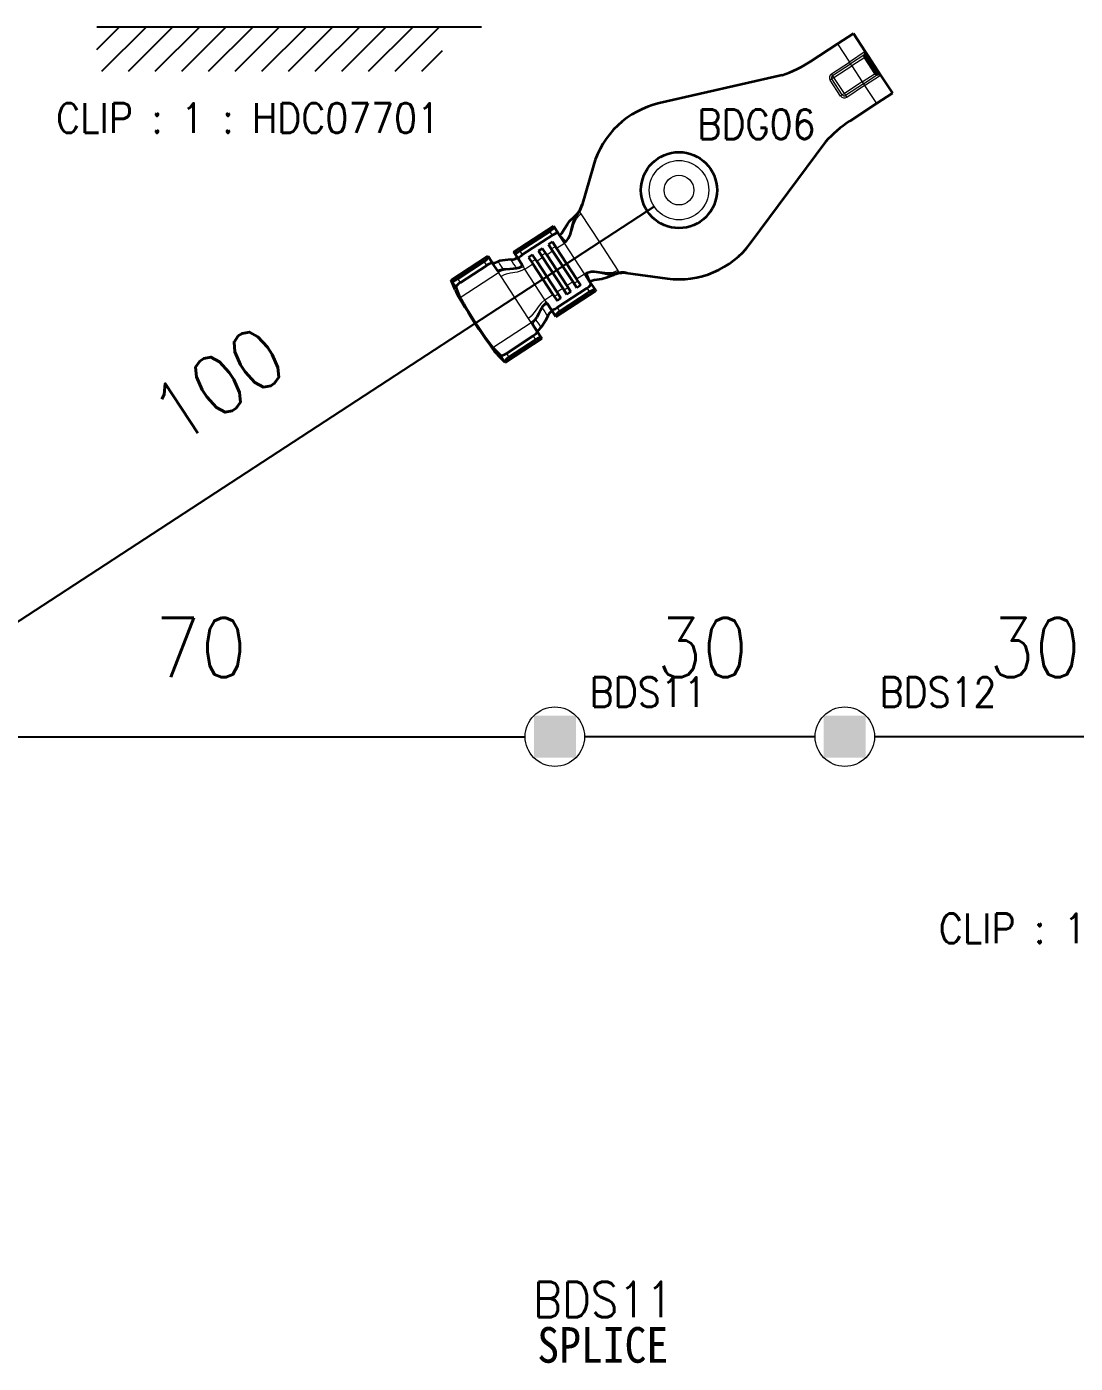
# Model space of a CAD drawing. Header units: inches. Extents: x 47316 to 59086, y 3141 to 11743.
# Drawn here: x 51971.5 to 52059.8, y 6221.3 to 6333.8 of the extents above; entities that cross this region are included whole.
import ezdxf

# ---------------------------------------------------------------- set-up
doc = ezdxf.new("R2010")
doc.units = ezdxf.units.IN
doc.header["$MEASUREMENT"] = 0
doc.styles.get("Standard").update_dxf_attribs({"font": ''})
doc.styles.get('Standard').set_extended_font_data('SimSun')
doc.linetypes.add('_VH_OTCON', pattern='A,0.0001,[7,VeSys.shx,S=0.1,R=0,X=0,Y=0],-0.4,[7,VeSys.shx,S=0.1,R=0,X=0,Y=0],-0.4,["X",Standard,S=1,R=0,X=-0.5,Y=-0.5],-0.0001,[7,VeSys.shx,S=0.1,R=0,X=0,Y=0],-0.4', length=1.2002)
doc.linetypes.add('_VH_UNTAPED', pattern='A,0.0001,[17,VeSys.shx,S=0.1,R=0,X=0,Y=0],-0.4', length=0.4001)

msp = doc.modelspace()

# ---------------------------------------------------------------- linework, layer by layer
at = {"color": 0, "lineweight": 25}
for p, q in [((51977.43, 6331.87, 0), (51979.34, 6333.78, 0)), ((51977.43, 6333.78, 0), (52009.8, 6333.78, 0)), ((51977.83, 6330.03, 0), (51981.59, 6333.78, 0)), ((51980.08, 6330.03, 0), (51983.83, 6333.78, 0)), ((51982.32, 6330.03, 0), (51986.08, 6333.78, 0)), ((51984.57, 6330.03, 0), (51988.32, 6333.78, 0)), ((51986.81, 6330.03, 0), (51990.57, 6333.78, 0)), ((51989.06, 6330.03, 0), (51992.81, 6333.78, 0)), ((51991.3, 6330.03, 0), (51995.06, 6333.78, 0)), ((51993.55, 6330.03, 0), (51997.3, 6333.78, 0)), ((51995.79, 6330.03, 0), (51999.55, 6333.78, 0)), ((51998.04, 6330.03, 0), (52001.79, 6333.78, 0)), ((52000.28, 6330.03, 0), (52004.04, 6333.78, 0)), ((52002.53, 6330.03, 0), (52006.28, 6333.78, 0)), ((52004.77, 6330.03, 0), (52006.52, 6331.77, 0))]:
    msp.add_line(p, q, dxfattribs=at)
at = {"color": 0, "lineweight": 35, "ltscale": 0.04}
for p, q in [((52039.77, 6332.33), (52041.11, 6333.21)), ((52042.07, 6331.2), (52042.94, 6329.86)), ((52042.32, 6331.36), (52043.19, 6330.02)), ((52044.39, 6328.18), (52043.06, 6327.31))]:
    msp.add_line(p, q, dxfattribs=at)
at = {"color": 0, "lineweight": 35, "ltscale": 0.045317}
for p, q in [((52041.11, 6333.21), (52042.1, 6331.69)), ((52043.4, 6329.7), (52044.39, 6328.18))]:
    msp.add_line(p, q, dxfattribs=at)
at = {"color": 0, "lineweight": 35, "ltscale": 0.0675}
for p, q in [((52039.77, 6332.33), (52037.51, 6330.85)), ((52040.8, 6325.83), (52043.06, 6327.31))]:
    msp.add_line(p, q, dxfattribs=at)
at = {"color": 0, "lineweight": 13, "ltscale": 0.045317}
for p, q in [((52039.77, 6332.33), (52040.77, 6330.81)), ((52042.06, 6328.83), (52043.06, 6327.31))]:
    msp.add_line(p, q, dxfattribs=at)
at = {"color": 0, "lineweight": 13, "ltscale": 0.04}
for p, q in [((52042.1, 6331.69), (52040.77, 6330.81)), ((52042.19, 6331.28), (52043.07, 6329.94)), ((52040.98, 6330.49), (52041.85, 6329.15)), ((52040.02, 6327.95), (52039.15, 6329.29)), ((52040.18, 6328.06), (52039.31, 6329.4)), ((52040.35, 6328.17), (52039.47, 6329.5)), ((52042.06, 6328.83), (52043.4, 6329.7))]:
    msp.add_line(p, q, dxfattribs=at)
at = {"color": 0, "lineweight": 13, "ltscale": 0.03625}
for p, q in [((52042.08, 6331.44), (52040.87, 6330.65)), ((52041.96, 6328.99), (52043.17, 6329.78))]:
    msp.add_line(p, q, dxfattribs=at)
at = {"color": 0, "lineweight": 13, "ltscale": 0.0325}
for p, q in [((52042.07, 6331.2), (52040.98, 6330.49)), ((52041.85, 6329.15), (52042.94, 6329.86))]:
    msp.add_line(p, q, dxfattribs=at)
at = {"color": 0, "lineweight": 13, "ltscale": 0.00375}
for p, q in [((52042.07, 6331.2), (52042.19, 6331.28)), ((52042.19, 6331.28), (52042.32, 6331.36)), ((52042.94, 6329.86), (52043.07, 6329.94)), ((52043.07, 6329.94), (52043.19, 6330.02))]:
    msp.add_line(p, q, dxfattribs=at)
at = {"color": 0, "lineweight": 13, "ltscale": 0.004841}
for p, q in [((52042.08, 6331.44), (52042.19, 6331.28)), ((52039.36, 6329.67), (52039.26, 6329.83)), ((52040.87, 6330.65), (52040.77, 6330.81)), ((52040.98, 6330.49), (52040.87, 6330.65)), ((52043.07, 6329.94), (52043.17, 6329.78)), ((52039.31, 6329.4), (52039.15, 6329.29)), ((52039.47, 6329.5), (52039.36, 6329.67)), ((52041.85, 6329.15), (52041.96, 6328.99)), ((52041.96, 6328.99), (52042.06, 6328.83)), ((52040.18, 6328.06), (52040.02, 6327.95)), ((52040.35, 6328.17), (52040.45, 6328)), ((52040.45, 6328), (52040.56, 6327.84))]:
    msp.add_line(p, q, dxfattribs=at)
at = {"color": 0, "lineweight": 35, "ltscale": 0.009682}
for p, q in [((52042.1, 6331.69), (52042.32, 6331.36)), ((52043.19, 6330.02), (52043.4, 6329.7))]:
    msp.add_line(p, q, dxfattribs=at)
at = {"color": 0, "lineweight": 13, "ltscale": 0.045}
for p, q in [((52039.26, 6329.83), (52040.77, 6330.81)), ((52039.36, 6329.67), (52040.87, 6330.65)), ((52039.47, 6329.5), (52040.98, 6330.49)), ((52041.85, 6329.15), (52040.35, 6328.17)), ((52041.96, 6328.99), (52040.45, 6328)), ((52042.06, 6328.83), (52040.56, 6327.84))]:
    msp.add_line(p, q, dxfattribs=at)
at = {"color": 0, "lineweight": 35, "ltscale": 0.26544}
for p, q in [((52035.11, 6329.71), (52024.76, 6327.34)), ((52032.45, 6315.56), (52038.78, 6324.09))]:
    msp.add_line(p, q, dxfattribs=at)
at = {"color": 0, "lineweight": 13, "ltscale": 0.004842}
for p, q in [((52039.47, 6329.5), (52039.31, 6329.4)), ((52040.35, 6328.17), (52040.18, 6328.06))]:
    msp.add_line(p, q, dxfattribs=at)
at = {"color": 0, "lineweight": 35, "ltscale": 0.087941}
for p, q in [((52019.22, 6322.1), (52018.25, 6318.72)), ((52021.94, 6313.06), (52025.43, 6312.6))]:
    msp.add_line(p, q, dxfattribs=at)
at = {"color": 0, "linetype": '_VH_UNTAPED', "ltscale": 5}
msp.add_line((51958.02, 6275.39), (52024.34, 6318.66), dxfattribs=at)
at = {"color": 0, "lineweight": 13, "ltscale": 0.006305}
for p, q in [((52018.04, 6318.24), (52018.18, 6318.03)), ((52021.42, 6313.07), (52021.28, 6313.28))]:
    msp.add_line(p, q, dxfattribs=at)
at = {"color": 0, "lineweight": 13, "ltscale": 0.070859}
for p, q in [((52018.18, 6318.03), (52019.73, 6315.65)), ((52019.73, 6315.65), (52021.28, 6313.28))]:
    msp.add_line(p, q, dxfattribs=at)
at = {"color": 0, "lineweight": 35, "ltscale": 0.1}
for p, q in [((52015.86, 6317.01), (52012.51, 6314.82)), ((52019.42, 6311.56), (52016.07, 6309.38))]:
    msp.add_line(p, q, dxfattribs=at)
at = {"color": 0, "lineweight": 35, "ltscale": 0.075}
for p, q in [((52015.56, 6316.56), (52013.04, 6314.92)), ((52013.26, 6314.6), (52015.77, 6316.24)), ((52016.16, 6310.15), (52018.67, 6311.79)), ((52018.89, 6311.46), (52016.37, 6309.82))]:
    msp.add_line(p, q, dxfattribs=at)
at = {"color": 0, "lineweight": 13, "ltscale": 0.009653}
for p, q in [((52015.77, 6316.24), (52015.56, 6316.56)), ((52013.26, 6314.6), (52013.04, 6314.92)), ((52018.67, 6311.79), (52018.89, 6311.46)), ((52016.16, 6310.15), (52016.37, 6309.82))]:
    msp.add_line(p, q, dxfattribs=at)
at = {"color": 0, "lineweight": 35, "ltscale": 0.001427}
for p, q in [((52015.86, 6317.01), (52015.89, 6316.96)), ((52012.54, 6314.77), (52012.51, 6314.82)), ((52019.39, 6311.61), (52019.42, 6311.56)), ((52016.07, 6309.38), (52016.04, 6309.42))]:
    msp.add_line(p, q, dxfattribs=at)
at = {"color": 0, "lineweight": 35, "ltscale": 0.016619}
for p, q in [((52016.26, 6316.4), (52015.89, 6316.96)), ((52012.91, 6314.21), (52012.54, 6314.77)), ((52019.02, 6312.17), (52019.39, 6311.61)), ((52015.67, 6309.98), (52016.04, 6309.42))]:
    msp.add_line(p, q, dxfattribs=at)
at = {"color": 0, "lineweight": 35, "ltscale": 0.022549}
msp.add_line((52016.75, 6315.65), (52016.26, 6316.4), dxfattribs=at)
at = {"color": 0, "lineweight": 35, "ltscale": 0.01}
for p, q in [((52015.77, 6315.68), (52015.44, 6315.46)), ((52014.1, 6314.58), (52013.77, 6314.36)), ((52014.94, 6315.13), (52014.6, 6314.91)), ((52018.16, 6312.02), (52017.83, 6311.8)), ((52016.49, 6310.93), (52016.16, 6310.71)), ((52017.33, 6311.47), (52016.99, 6311.25))]:
    msp.add_line(p, q, dxfattribs=at)
at = {"color": 0, "lineweight": 35, "ltscale": 0.015994}
for p, q in [((52015.44, 6315.46), (52015.79, 6314.92)), ((52016.12, 6315.14), (52015.77, 6315.68)), ((52013.77, 6314.36), (52014.12, 6313.83)), ((52014.45, 6314.05), (52014.1, 6314.58)), ((52014.6, 6314.91), (52014.95, 6314.38)), ((52015.29, 6314.59), (52014.94, 6315.13)), ((52016.64, 6311.79), (52016.99, 6311.25)), ((52017.33, 6311.47), (52016.98, 6312.01)), ((52017.48, 6312.34), (52017.83, 6311.8)), ((52018.16, 6312.02), (52017.81, 6312.56)), ((52015.81, 6311.24), (52016.16, 6310.71)), ((52016.49, 6310.93), (52016.14, 6311.46))]:
    msp.add_line(p, q, dxfattribs=at)
at = {"color": 0, "lineweight": 13, "ltscale": 0.01}
for p, q in [((52015.68, 6315.09), (52016.02, 6315.3)), ((52014.01, 6313.99), (52014.34, 6314.21)), ((52014.85, 6314.54), (52015.18, 6314.76)), ((52016.75, 6311.63), (52017.08, 6311.84)), ((52017.59, 6312.17), (52017.92, 6312.39)), ((52015.91, 6311.08), (52016.25, 6311.3))]:
    msp.add_line(p, q, dxfattribs=at)
at = {"color": 0, "lineweight": 13, "ltscale": 0.02}
for p, q in [((52016.12, 6315.14), (52016.79, 6315.58)), ((52013.45, 6313.39), (52014.12, 6313.83)), ((52017.81, 6312.56), (52018.48, 6312.99)), ((52015.14, 6310.8), (52015.81, 6311.24))]:
    msp.add_line(p, q, dxfattribs=at)
at = {"color": 0, "lineweight": 13, "ltscale": 0.019207}
for p, q in [((52016.92, 6315.72), (52016.39, 6316.27)), ((52018.66, 6313.05), (52018.95, 6312.34))]:
    msp.add_line(p, q, dxfattribs=at)
at = {"color": 0, "lineweight": 13, "ltscale": 0.002043}
msp.add_line((52016.79, 6315.58), (52016.75, 6315.65), dxfattribs=at)
at = {"color": 0, "lineweight": 13, "ltscale": 0.038611}
for p, q in [((52017.64, 6314.29), (52016.79, 6315.58)), ((52018.48, 6312.99), (52017.64, 6314.29)), ((52014.29, 6312.1), (52013.45, 6313.39)), ((52015.14, 6310.8), (52014.29, 6312.1))]:
    msp.add_line(p, q, dxfattribs=at)
at = {"color": 0, "lineweight": 35, "ltscale": 0.092365}
for p, q in [((52010.35, 6314.48), (52007.25, 6312.46)), ((52014.89, 6307.53), (52011.79, 6305.51))]:
    msp.add_line(p, q, dxfattribs=at)
at = {"color": 0, "lineweight": 35, "ltscale": 0.001471}
for p, q in [((52010.35, 6314.48), (52010.38, 6314.43)), ((52014.85, 6307.58), (52014.89, 6307.53))]:
    msp.add_line(p, q, dxfattribs=at)
at = {"color": 0, "lineweight": 35, "ltscale": 0.016656}
for p, q in [((52010.74, 6313.87), (52010.38, 6314.43)), ((52014.49, 6308.14), (52014.85, 6307.58))]:
    msp.add_line(p, q, dxfattribs=at)
at = {"color": 0, "lineweight": 35, "ltscale": 0.01426}
for p, q in [((52013.22, 6313.74), (52012.91, 6314.21)), ((52015.67, 6309.98), (52015.36, 6310.46))]:
    msp.add_line(p, q, dxfattribs=at)
at = {"color": 0, "lineweight": 13, "ltscale": 0.015}
for p, q in [((52014.45, 6314.05), (52014.95, 6314.38)), ((52015.29, 6314.59), (52015.79, 6314.92)), ((52016.14, 6311.46), (52016.64, 6311.79)), ((52016.98, 6312.01), (52017.48, 6312.34))]:
    msp.add_line(p, q, dxfattribs=at)
at = {"color": 0, "lineweight": 35, "ltscale": 0.077222}
for p, q in [((52016.14, 6311.46), (52014.45, 6314.05)), ((52016.64, 6311.79), (52014.95, 6314.38)), ((52016.98, 6312.01), (52015.29, 6314.59)), ((52017.48, 6312.34), (52015.79, 6314.92)), ((52017.81, 6312.56), (52016.12, 6315.14)), ((52015.81, 6311.24), (52014.12, 6313.83))]:
    msp.add_line(p, q, dxfattribs=at)
at = {"color": 0, "lineweight": 35, "ltscale": 0.066971}
for p, q in [((52010.04, 6314.03), (52007.8, 6312.56)), ((52014.35, 6307.43), (52012.11, 6305.97))]:
    msp.add_line(p, q, dxfattribs=at)
at = {"color": 0, "lineweight": 13, "ltscale": 0.096408}
for p, q in [((52008.01, 6311), (52011.24, 6313.11)), ((52010.76, 6306.79), (52013.99, 6308.9))]:
    msp.add_line(p, q, dxfattribs=at)
at = {"color": 0, "lineweight": 35, "ltscale": 0.066838}
for p, q in [((52008.02, 6312.24), (52010.26, 6313.7)), ((52011.9, 6306.29), (52014.14, 6307.76))]:
    msp.add_line(p, q, dxfattribs=at)
at = {"color": 0, "lineweight": 13, "ltscale": 0.009674}
for p, q in [((52010.26, 6313.7), (52010.04, 6314.03)), ((52014.14, 6307.76), (52014.35, 6307.43))]:
    msp.add_line(p, q, dxfattribs=at)
at = {"color": 0, "lineweight": 35, "ltscale": 0.018032}
for p, q in [((52011.14, 6313.27), (52010.74, 6313.87)), ((52014.49, 6308.14), (52014.1, 6308.74))]:
    msp.add_line(p, q, dxfattribs=at)
at = {"color": 0, "lineweight": 13, "ltscale": 0.00471}
for p, q in [((52011.24, 6313.11), (52011.14, 6313.27)), ((52014.1, 6308.74), (52013.99, 6308.9))]:
    msp.add_line(p, q, dxfattribs=at)
at = {"color": 0, "lineweight": 13, "ltscale": 0.010305}
for p, q in [((52011.47, 6312.76), (52011.24, 6313.11)), ((52013.99, 6308.9), (52013.77, 6309.24))]:
    msp.add_line(p, q, dxfattribs=at)
at = {"color": 0, "lineweight": 13, "ltscale": 0.004935}
for p, q in [((52013.22, 6313.74), (52013.33, 6313.57)), ((52015.25, 6310.62), (52015.36, 6310.46))]:
    msp.add_line(p, q, dxfattribs=at)
at = {"color": 0, "lineweight": 13, "ltscale": 0.005397}
for p, q in [((52013.45, 6313.39), (52013.33, 6313.57)), ((52015.25, 6310.62), (52015.14, 6310.8))]:
    msp.add_line(p, q, dxfattribs=at)
at = {"color": 0, "lineweight": 13, "ltscale": 0.002039}
msp.add_line((52018.53, 6312.92), (52018.48, 6312.99), dxfattribs=at)
at = {"color": 0, "lineweight": 35, "ltscale": 0.022553}
msp.add_line((52019.02, 6312.17), (52018.53, 6312.92), dxfattribs=at)
at = {"color": 0, "lineweight": 35, "ltscale": 0.021948}
for p, q in [((52007.58, 6311.64), (52007.25, 6312.46)), ((52011.79, 6305.51), (52011.18, 6306.14))]:
    msp.add_line(p, q, dxfattribs=at)
at = {"color": 0, "lineweight": 35, "ltscale": 0.001695}
for p, q in [((52007.3, 6312.41), (52007.25, 6312.46)), ((52011.79, 6305.51), (52011.77, 6305.57))]:
    msp.add_line(p, q, dxfattribs=at)
at = {"color": 0, "lineweight": 13, "ltscale": 0.016304}
for p, q in [((52007.3, 6312.41), (52007.66, 6311.87)), ((52011.42, 6306.12), (52011.77, 6305.57))]:
    msp.add_line(p, q, dxfattribs=at)
at = {"color": 0, "lineweight": 35, "ltscale": 0.023357}
for p, q in [((52008.01, 6311), (52007.66, 6311.87)), ((52011.42, 6306.12), (52010.76, 6306.79))]:
    msp.add_line(p, q, dxfattribs=at)
at = {"color": 0, "lineweight": 13, "ltscale": 0.009675}
for p, q in [((52007.8, 6312.56), (52008.02, 6312.24)), ((52011.9, 6306.29), (52012.11, 6305.97))]:
    msp.add_line(p, q, dxfattribs=at)
at = {"color": 0, "lineweight": 13, "ltscale": 0.052576}
for p, q in [((52012.62, 6311), (52011.47, 6312.76)), ((52013.77, 6309.24), (52012.62, 6311))]:
    msp.add_line(p, q, dxfattribs=at)
at = {"color": 0, "linetype": '_VH_OTCON', "ltscale": 5}
for p, q in [((51958.43, 6274.03), (52013.48, 6274.03)), ((52037.89, 6274.03), (52018.48, 6274.03)), ((52069.43, 6274.03), (52042.89, 6274.03))]:
    msp.add_line(p, q, dxfattribs=at)
at = {"color": 0, "lineweight": 35}
for points in [[(52016.39, 6316.27), (52016.56, 6316.42), (52016.73, 6316.7), (52017.03, 6317.17), (52017.22, 6317.41), (52017.63, 6317.82)], [(52016.92, 6315.72), (52017.14, 6316), (52017.29, 6316.32), (52017.45, 6316.94), (52017.54, 6317.33), (52017.7, 6317.73), (52017.83, 6317.92)], [(52016.92, 6315.72), (52016.84, 6315.66), (52016.79, 6315.64), (52016.77, 6315.64), (52016.76, 6315.64), (52016.75, 6315.65), (52016.75, 6315.65)], [(52012.27, 6314.18), (52011.8, 6314.15), (52011.35, 6314.07), (52011.22, 6314.02)], [(52012.27, 6314.18), (52012.48, 6314.2), (52012.65, 6314.24), (52012.76, 6314.31), (52012.79, 6314.35), (52012.8, 6314.37), (52012.79, 6314.39)], [(52010.71, 6313.92), (52010.73, 6313.9), (52010.75, 6313.9), (52010.79, 6313.9), (52010.89, 6313.92), (52011.22, 6314.02)], [(52011.64, 6313.34), (52011.33, 6313.27), (52011.21, 6313.25), (52011.17, 6313.25), (52011.15, 6313.25), (52011.14, 6313.27)], [(52012.76, 6313.43), (52012.2, 6313.39), (52011.82, 6313.36), (52011.64, 6313.34)], [(52013.22, 6313.74), (52013.23, 6313.71), (52013.22, 6313.69), (52013.19, 6313.64), (52012.98, 6313.49), (52012.76, 6313.43)], [(52018.53, 6312.92), (52018.53, 6312.93), (52018.53, 6312.94), (52018.53, 6312.95), (52018.54, 6312.97), (52018.66, 6313.05)], [(52021.05, 6313), (52020.65, 6312.95), (52020.38, 6312.97), (52019.85, 6313.07), (52019.31, 6313.15), (52019.04, 6313.15), (52018.66, 6313.05)], [(52020.87, 6312.86), (52020.39, 6312.67), (52019.93, 6312.55), (52019.28, 6312.46), (52018.95, 6312.34)], [(52014.9, 6310.16), (52014.63, 6309.66), (52014.46, 6309.33), (52014.36, 6309.17)], [(52014.9, 6310.16), (52015.12, 6310.4), (52015.26, 6310.47), (52015.32, 6310.48), (52015.35, 6310.47), (52015.36, 6310.46)], [(52015.79, 6309.8), (52015.77, 6309.82), (52015.75, 6309.82), (52015.69, 6309.81), (52015.64, 6309.78), (52015.54, 6309.68), (52015.38, 6309.41)], [(52014.1, 6308.74), (52014.09, 6308.75), (52014.09, 6308.77), (52014.1, 6308.8), (52014.13, 6308.86), (52014.36, 6309.17)], [(52014.82, 6308.51), (52014.58, 6308.23), (52014.52, 6308.14), (52014.51, 6308.11), (52014.52, 6308.09)], [(52015.38, 6309.41), (52015.17, 6308.99), (52014.91, 6308.61), (52014.82, 6308.51)]]:
    msp.add_lwpolyline(points, dxfattribs=at)
at = {"color": 0, "lineweight": 13}
for points in [[(52016.79, 6315.58), (52016.97, 6315.72), (52017.11, 6315.88), (52017.32, 6316.26), (52017.46, 6316.72), (52017.58, 6317.14), (52017.65, 6317.34), (52017.79, 6317.62), (52017.96, 6317.84), (52018.18, 6318.03)], [(52013.33, 6313.57), (52013.07, 6313.45), (52012.89, 6313.4), (52012.51, 6313.35), (52012.01, 6313.32), (52011.77, 6313.3), (52011.42, 6313.2), (52011.24, 6313.11)], [(52013.45, 6313.39), (52013.07, 6313.22), (52012.8, 6313.14), (52012.24, 6313.04), (52011.88, 6312.96), (52011.71, 6312.89), (52011.47, 6312.76)], [(52021.28, 6313.28), (52021.09, 6313.17), (52020.88, 6313.1), (52020.45, 6313.07), (52019.97, 6313.12), (52019.54, 6313.18), (52019.33, 6313.19), (52019.02, 6313.18), (52018.74, 6313.12), (52018.48, 6312.99)], [(52015.14, 6310.8), (52014.82, 6310.53), (52014.65, 6310.31), (52014.33, 6309.84), (52014.11, 6309.55), (52013.98, 6309.41), (52013.77, 6309.24)], [(52015.25, 6310.62), (52015.04, 6310.44), (52014.92, 6310.29), (52014.72, 6309.96), (52014.5, 6309.52), (52014.38, 6309.31), (52014.15, 6309.03), (52013.99, 6308.9)]]:
    msp.add_lwpolyline(points, dxfattribs=at)
at = {"color": 0, "lineweight": 35}
msp.add_circle((52026.43, 6320.03), 3.2, dxfattribs=at)
at = {"color": 0, "linetype": 'Continuous', "lineweight": 15}
for centre, radius in [((52026.43, 6320.03), 2.5), ((52026.43, 6320.03), 1.25), ((52015.98, 6274.03), 2.5), ((52040.39, 6274.03), 2.5)]:
    msp.add_circle(centre, radius, dxfattribs=at)
at = {"color": 0, "lineweight": 35}
for centre, radius, start, end in [((52042.23, 6331.31), 0.2, 137.6365, 213.159), ((52041.94, 6331.58), 0.2, 317.6365, 33.159), ((52032.04, 6339.23), 10, 287.8452, 303.159), ((52043.11, 6329.97), 0.2, 213.159, 288.6815), ((52043.24, 6329.59), 0.2, 33.159, 108.6815), ((52026.43, 6320.03), 7.5, 102.8796, 163.9821), ((52046.26, 6317.46), 10, 123.159, 138.4728), ((52016.34, 6319.37), 2.01, 326.6717, 343.9774), ((52016.24, 6319.29), 2.09, 329.5903, 343.9663), ((52016.23, 6319.46), 2.16, 310.5125, 326.5006), ((52015.76, 6319.59), 2.66, 321.0784, 329.3208), ((52016.37, 6316.3), 0.0387, 230.8229, 300.5711), ((52026.43, 6320.03), 7.5, 262.3359, 323.4384), ((52021.81, 6310.92), 2.15, 99.8077, 115.8127), ((52021.74, 6310.43), 2.66, 96.997, 105.2425), ((52021.67, 6311), 2.09, 82.3516, 96.7278), ((52021.78, 6311.05), 2.01, 82.3406, 99.6463), ((52018.97, 6312.31), 0.0385, 125.5593, 195.82)]:
    msp.add_arc(centre, radius, start, end, dxfattribs=at)
at = {"color": 0, "lineweight": 13}
for centre, radius, start, end in [((52039.47, 6329.5), 0.387, 123.159, 213.159), ((52039.47, 6329.5), 0.194, 123.159, 213.159), ((52040.35, 6328.17), 0.387, 213.159, 303.159), ((52040.35, 6328.17), 0.194, 213.159, 303.159), ((52017.08, 6319.07), 1.36, 293.6643, 303.1222), ((52024.96, 6322.13), 14.98, 212.0682, 215.4774), ((51980.88, 6294.92), 35.86, 30.9136, 32.2043), ((52021.79, 6311.85), 1.36, 123.1965, 132.6543), ((52027.8, 6317.86), 15.02, 210.8424, 214.2437), ((51985.36, 6288.55), 35.58, 34.1084, 35.4089)]:
    msp.add_arc(centre, radius, start, end, dxfattribs=at)
at = {"color": 0, "lineweight": 35}
for centre, major_axis, ratio, start_param, end_param in [((52015.47, 6316.69), (-0.419, -0.273), 0.296108, 1.570796, 3.141593), ((52015.84, 6316.13), (-0.419, -0.273), 0.261199, 3.141593, 4.712389), ((52009.96, 6314.16), (-0.419, -0.273), 0.305267, 1.570796, 3.141593), ((52012.96, 6315.04), (-0.419, -0.273), 0.296108, 6.283185, 7.853982), ((52013.33, 6314.49), (-0.419, -0.273), 0.261199, 4.712389, 6.283185), ((52010.32, 6313.6), (-0.419, -0.273), 0.25326, 3.141593, 4.712389), ((52007.71, 6312.69), (0.419, 0.272), 0.305221, 3.200693, 4.720838), ((52008.09, 6312.14), (0.419, 0.274), 0.253238, 1.570796, 3.090941), ((52018.6, 6311.9), (0.419, 0.273), 0.261199, 4.712389, 6.283185), ((52009.42, 6308.91), (1.86, -2.85), 0.052408, 3.397641, 6.027137), ((52009.42, 6308.91), (1.42, -2.18), 0.052408, 3.397641, 6.027137), ((52018.97, 6311.34), (0.419, 0.273), 0.296108, 0, 1.570796), ((52016.09, 6310.25), (0.419, 0.273), 0.261199, 3.141593, 4.712389), ((52016.46, 6309.7), (0.419, 0.273), 0.296108, 1.570796, 3.141593), ((52014.07, 6307.86), (0.419, 0.273), 0.25326, 4.712389, 6.283185), ((52014.44, 6307.31), (0.419, 0.273), 0.305267, 6.283185, 7.853982), ((52011.83, 6306.4), (-0.419, -0.274), 0.253238, 0.050651, 1.570796), ((52012.19, 6305.84), (-0.418, -0.275), 0.305221, 4.70394, 6.224085)]:
    msp.add_ellipse(centre, major_axis=major_axis, ratio=ratio, start_param=start_param, end_param=end_param, dxfattribs=at)
at = {"color": 0, "linetype": 'Continuous', "lineweight": 15, "extrusion": (0, 0, -1)}
for points in [[(-52014.22, 6275.8), (-52014.22, 6272.26), (-52017.75, 6275.8), (-52017.75, 6272.26)], [(-52038.62, 6275.8), (-52038.62, 6272.26), (-52042.15, 6275.8), (-52042.15, 6272.26)]]:
    msp.add_solid(points, dxfattribs=at)

# ---------------------------------------------------------------- texts
at = {"color": 42, "linetype": 'Continuous', "lineweight": 15, "char_height": 2.5, "attachment_point": 1}
for s, insert, width in [('\\Fromans.shx;\\W0.9000000000;\\T1.0000000000;\\o\\lCLIP : 1 : HDC07701', (51974, 6327.35), 38.0357), ('\\Fromans.shx;\\W0.9000000000;\\T1.0000000000;\\o\\lCLIP : 1 : HDY11+HMDQ12', (52048.3, 6259.14), 47.8929)]:
    msp.add_mtext(s, dxfattribs=dict(at, insert=insert, width=width))
at = {"color": 21, "linetype": 'Continuous', "lineweight": 15, "char_height": 2.5, "attachment_point": 1}
for s, insert, width in [('\\Fromans.shx;\\W0.9000000000;\\T1.0000000000;\\o\\lBDG06', (52027.98, 6326.83), 11.0357), ('\\Fromans.shx;\\W0.9000000000;\\T1.0000000000;\\o\\lBDS11', (52018.91, 6279.03), 10.9286), ('\\Fromans.shx;\\W0.9000000000;\\T1.0000000000;\\o\\lBDS12', (52043.31, 6279.03), 10.9286)]:
    msp.add_mtext(s, dxfattribs=dict(at, insert=insert, width=width))
at = {"color": 7, "linetype": '_VH_UNTAPED', "lineweight": 18, "ltscale": 5, "insert": (51981.41, 6302.59), "char_height": 5, "width": 12.8571, "attachment_point": 1, "rotation": 33.1237}
msp.add_mtext('\\Fromans.shx;\\W0.9000000000;\\T1.0000000000;\\o\\l100', dxfattribs=at)
at = {"color": 7, "linetype": '_VH_OTCON', "lineweight": 18, "ltscale": 5, "char_height": 5, "width": 8.5714, "attachment_point": 1}
for s, insert in [('\\Fromans.shx;\\W0.9000000000;\\T1.0000000000;\\o\\l70', (51982.31, 6284.03)), ('\\Fromans.shx;\\W0.9000000000;\\T1.0000000000;\\o\\l30', (52024.54, 6284.03)), ('\\Fromans.shx;\\W0.9000000000;\\T1.0000000000;\\o\\l30', (52052.52, 6284.03))]:
    msp.add_mtext(s, dxfattribs=dict(at, insert=insert))
at = {"color": 6, "linetype": 'Continuous', "lineweight": 20, "char_height": 3, "attachment_point": 1}
for s, insert, width in [('\\Fromans.shx;\\W0.9000000000;\\T1.0000000000;\\o\\lBDS11', (52014.15, 6228.16), 13.1143), ('\\f黑体|b0|i0|c1|p0;\\W0.9000000000;\\T1.0000000000;\\o\\lSPLICE', (52014.5, 6224.34), 11.6494)]:
    msp.add_mtext(s, dxfattribs=dict(at, insert=insert, width=width))

doc.saveas('drawing.dxf')
